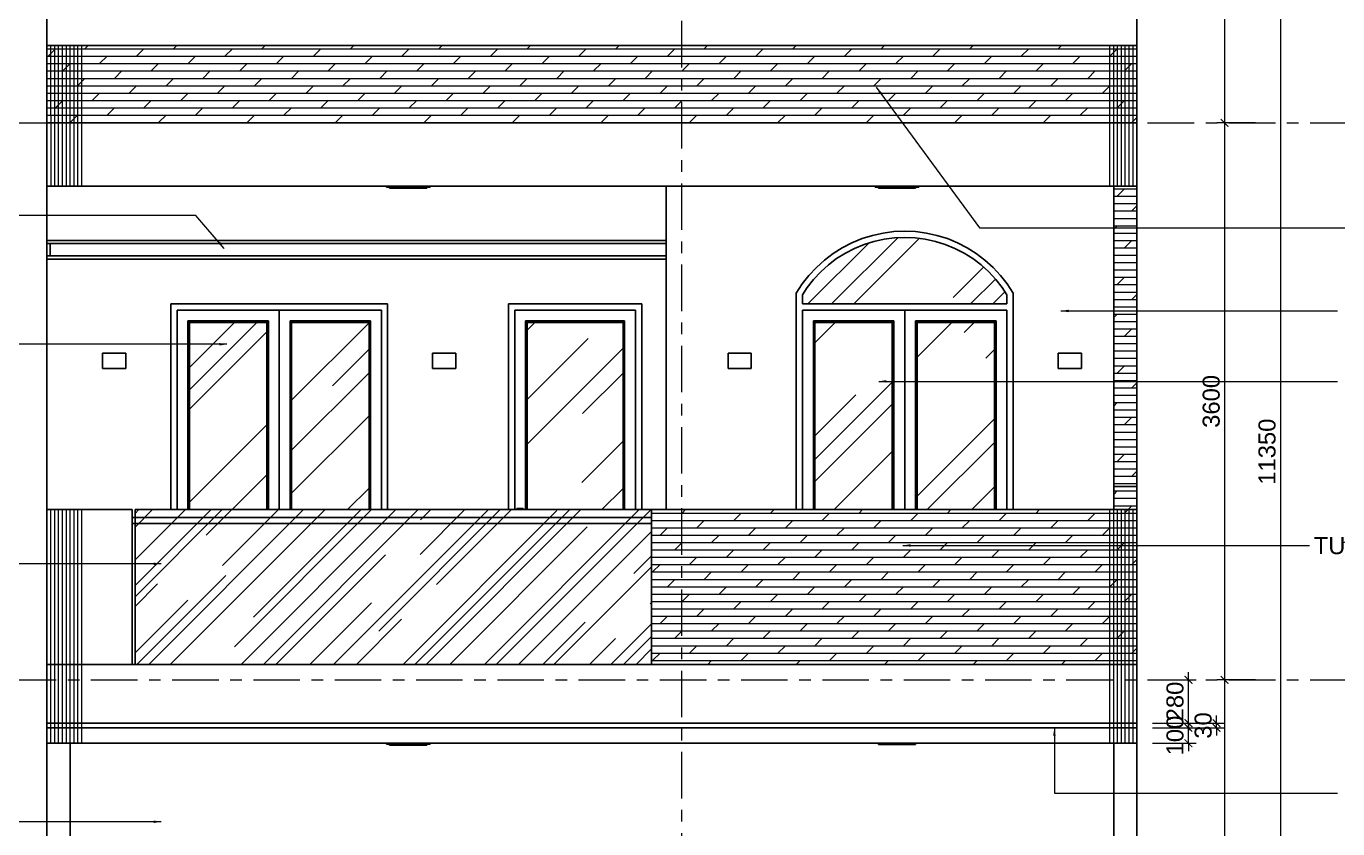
# Model space of a CAD drawing. Header units: millimetres. Extents: x 0 to 84000, y -29700 to 363007.
# Drawn here: x 53315 to 70258, y 219989 to 230364 of the extents above; entities that cross this region are included whole.
import ezdxf

# ---------------------------------------------------------------- set-up
doc = ezdxf.new("R2010")
doc.units = ezdxf.units.MM
doc.linetypes.add('Grid Line', pattern=[10.5, 6, -1.5, 1.5, -1.5])
for name, color, linetype, lineweight in [('- Color 251', 251, 'Continuous', 13), ('- Dims', 8, 'Continuous', 13), ('- Hatch', 251, 'Continuous', 13), ('- Note', 9, 'Continuous', 13), ('- Text thin', 3, 'Continuous', 25), ('A-ANNO-DIMS', 211, 'Continuous', 13), ('A-FLOR-LEVL', 51, 'Continuous', 13), ('S-GRID', 1, 'Continuous', 13)]:
    doc.layers.add(name, color=color, linetype=linetype, lineweight=lineweight)
doc.styles.add('R-Arial', font='arial.ttf')
doc.dimstyles.new('SC-50-100', dxfattribs={"dimtxt": 220, "dimasz": 100, "dimexe": 100, "dimexo": 200, "dimgap": 60, "dimtad": 1, "dimdec": 0, "dimlfac": 0.5, "dimzin": 0, "dimdsep": 46, "dimtxsty": 'R-Arial', "dimblk": 'ARCHTICK', "dimcen": 0.5, "dimdle": 100, "dimclrd": 256, "dimclre": 256, "dimclrt": 4, "dimadec": 0, "dimazin": 0, "dimtfac": 1, "dimtdec": 0, "dimtix": 1, "dimtmove": 0, "dimatfit": 3, "dimfxl": 1, "dimtolj": 1, "dimtzin": 0, "dimlwd": -1, "dimlwe": -1, "dimarcsym": 0})

# ---------------------------------------------------------------- blocks, each defined once
blk = doc.blocks.new('_ArchTick')
at = {"color": 0, "linetype": 'ByBlock', "const_width": 0.15}
blk.add_lwpolyline([(-0.5, -0.5), (0.5, 0.5)], dxfattribs=at)
blk = doc.blocks.new('*D263')
at = {"layer": 'A-ANNO-DIMS', "transparency": 16777216}
for p, q in [((69196, 235714), (68696, 235714)), ((68796, 235814), (68796, 229014)), ((69196, 229114), (68696, 229114))]:
    blk.add_line(p, q, dxfattribs=at)
at = {"layer": 'Defpoints', "color": 0, "transparency": 16777216}
for p in [(69396, 235714), (68796, 229114), (69396, 229114)]:
    blk.add_point(p, dxfattribs=at)
at = {"layer": 'A-ANNO-DIMS', "transparency": 16777216, "xscale": 100, "yscale": 100, "zscale": 100}
for p, rotation in [((68796, 235714), 90), ((68796, 229114), 270)]:
    blk.add_blockref('_ArchTick', p, dxfattribs=dict(at, rotation=rotation))
at = {"layer": 'A-ANNO-DIMS', "color": 4, "transparency": 16777216, "insert": (68624, 232414), "char_height": 220, "width": 1.21, "attachment_point": 5, "rotation": 90, "style": 'R-Arial'}
blk.add_mtext('\\A1;3300', dxfattribs=at)
blk = doc.blocks.new('*D264')
at = {"layer": 'A-ANNO-DIMS', "transparency": 16777216}
for p, q in [((69196, 229114), (68696, 229114)), ((68796, 229214), (68796, 221814)), ((69196, 221914), (68696, 221914))]:
    blk.add_line(p, q, dxfattribs=at)
at = {"layer": 'Defpoints', "color": 0, "transparency": 16777216}
for p in [(69396, 229114), (68796, 221914), (69396, 221914)]:
    blk.add_point(p, dxfattribs=at)
at = {"layer": 'A-ANNO-DIMS', "transparency": 16777216, "xscale": 100, "yscale": 100, "zscale": 100}
for p, rotation in [((68796, 229114), 90), ((68796, 221914), 270)]:
    blk.add_blockref('_ArchTick', p, dxfattribs=dict(at, rotation=rotation))
at = {"layer": 'A-ANNO-DIMS', "color": 4, "transparency": 16777216, "insert": (68624, 225514), "char_height": 220, "width": 1.21, "attachment_point": 5, "rotation": 90, "style": 'R-Arial'}
blk.add_mtext('\\A1;3600', dxfattribs=at)
blk = doc.blocks.new('*D265')
at = {"layer": 'A-ANNO-DIMS', "transparency": 16777216}
for p, q in [((68796, 222014), (68796, 214014)), ((69196, 221914), (68696, 221914)), ((69196, 214114), (68696, 214114))]:
    blk.add_line(p, q, dxfattribs=at)
at = {"layer": 'Defpoints', "color": 0, "transparency": 16777216}
for p in [(69396, 221914), (68796, 214114), (69396, 214114)]:
    blk.add_point(p, dxfattribs=at)
at = {"layer": 'A-ANNO-DIMS', "transparency": 16777216, "xscale": 100, "yscale": 100, "zscale": 100}
for p, rotation in [((68796, 221914), 90), ((68796, 214114), 270)]:
    blk.add_blockref('_ArchTick', p, dxfattribs=dict(at, rotation=rotation))
at = {"layer": 'A-ANNO-DIMS', "color": 4, "transparency": 16777216, "insert": (68624, 218014), "char_height": 220, "width": 1.21, "attachment_point": 5, "rotation": 90, "style": 'R-Arial'}
blk.add_mtext('\\A1;3900', dxfattribs=at)
blk = doc.blocks.new('*D275')
at = {"layer": 'A-ANNO-DIMS', "transparency": 16777216}
for p, q in [((69118, 236214), (69618, 236214)), ((69518, 236314), (69518, 213414)), ((69118, 213514), (69618, 213514))]:
    blk.add_line(p, q, dxfattribs=at)
at = {"layer": 'Defpoints', "color": 0, "transparency": 16777216}
for p in [(68918, 236214), (68918, 213514), (69518, 213514)]:
    blk.add_point(p, dxfattribs=at)
at = {"layer": 'A-ANNO-DIMS', "transparency": 16777216, "xscale": 100, "yscale": 100, "zscale": 100}
for p, rotation in [((69518, 236214), 90), ((69518, 213514), 270)]:
    blk.add_blockref('_ArchTick', p, dxfattribs=dict(at, rotation=rotation))
at = {"layer": 'A-ANNO-DIMS', "color": 4, "transparency": 16777216, "insert": (69345, 224864), "char_height": 220, "width": 1.51, "attachment_point": 5, "rotation": 90, "style": 'R-Arial'}
blk.add_mtext('\\A1;11350', dxfattribs=at)
blk = doc.blocks.new('*D291')
at = {"layer": 'A-ANNO-DIMS', "transparency": 16777216}
for p, q in [((67863, 221294), (68429, 221294)), ((68329, 221294), (68329, 221394)), ((68329, 221094), (68329, 221294)), ((67863, 221094), (68429, 221094)), ((68329, 221094), (68329, 220994))]:
    blk.add_line(p, q, dxfattribs=at)
at = {"layer": 'Defpoints', "color": 0, "transparency": 16777216}
for p in [(67663, 221294), (68329, 221294), (67663, 221094)]:
    blk.add_point(p, dxfattribs=at)
at = {"layer": 'A-ANNO-DIMS', "transparency": 16777216, "xscale": 100, "yscale": 100, "zscale": 100}
for p, rotation in [((68329, 221294), 270), ((68329, 221094), 90)]:
    blk.add_blockref('_ArchTick', p, dxfattribs=dict(at, rotation=rotation))
at = {"layer": 'A-ANNO-DIMS', "color": 4, "transparency": 16777216, "insert": (68156, 221194), "char_height": 220, "attachment_point": 5, "rotation": 90, "style": 'R-Arial'}
blk.add_mtext('\\A1;100', dxfattribs=at)
blk = doc.blocks.new('*D292')
at = {"layer": 'A-ANNO-DIMS', "transparency": 16777216}
for p, q in [((68693, 221354), (68693, 221454)), ((67863, 221354), (68793, 221354)), ((67863, 221294), (68793, 221294)), ((68693, 221294), (68693, 221354)), ((68693, 221294), (68693, 221194))]:
    blk.add_line(p, q, dxfattribs=at)
at = {"layer": 'Defpoints', "color": 0, "transparency": 16777216}
for p in [(67663, 221354), (67663, 221294), (68693, 221354)]:
    blk.add_point(p, dxfattribs=at)
at = {"layer": 'A-ANNO-DIMS', "transparency": 16777216, "xscale": 100, "yscale": 100, "zscale": 100}
for p, rotation in [((68693, 221354), 270), ((68693, 221294), 90)]:
    blk.add_blockref('_ArchTick', p, dxfattribs=dict(at, rotation=rotation))
at = {"layer": 'A-ANNO-DIMS', "color": 4, "transparency": 16777216, "insert": (68520, 221324), "char_height": 220, "attachment_point": 5, "rotation": 90, "style": 'R-Arial'}
blk.add_mtext('\\A1;30', dxfattribs=at)
blk = doc.blocks.new('*D293')
at = {"layer": 'A-ANNO-DIMS', "transparency": 16777216}
for p, q in [((68329, 221914), (68329, 222014)), ((67863, 221914), (68429, 221914)), ((68329, 221354), (68329, 221914)), ((67863, 221354), (68429, 221354)), ((68329, 221354), (68329, 221254))]:
    blk.add_line(p, q, dxfattribs=at)
at = {"layer": 'Defpoints', "color": 0, "transparency": 16777216}
for p in [(67663, 221914), (68329, 221914), (67663, 221354)]:
    blk.add_point(p, dxfattribs=at)
at = {"layer": 'A-ANNO-DIMS', "transparency": 16777216, "xscale": 100, "yscale": 100, "zscale": 100}
for p, rotation in [((68329, 221914), 270), ((68329, 221354), 90)]:
    blk.add_blockref('_ArchTick', p, dxfattribs=dict(at, rotation=rotation))
at = {"layer": 'A-ANNO-DIMS', "color": 4, "transparency": 16777216, "insert": (68156, 221634), "char_height": 220, "attachment_point": 5, "rotation": 90, "style": 'R-Arial'}
blk.add_mtext('\\A1;280', dxfattribs=at)

msp = doc.modelspace()

# ---------------------------------------------------------------- hatches: boundary and pattern name
at = {"layer": '- Dims'}
h = msp.add_hatch(dxfattribs=at)
h.set_pattern_fill('AR-RROOF', color=256, scale=50, angle=45)
h.set_pattern_definition([(45, (60500.7, 225353.4), (1077.63, 2873.68), [19050, -2540, 6350, -1270]), (45, (61246.1, 226996.8), (-2092.4, 296.35), [3810, -419.1, 7620, -952.5]), (45, (60186.4, 226565.7), (4068.056, 5271.41), [10160, -1778, 5080, -1270])])
h.paths.add_polyline_path([(61025.9, 226534.3), (59785.9, 226534.3), (59785.9, 224114.3), (61025.9, 224114.3)])
h.paths.add_polyline_path([(56423.4, 226534.3), (55423.4, 226534.3), (55423.4, 224114.3), (56423.4, 224114.3)])
h.paths.add_polyline_path([(56743.4, 224114.3), (57743.4, 224114.3), (57743.4, 226534.3), (56743.4, 226534.3)])
h.paths.add_polyline_path([(61063.4, 219034.3), (61063.4, 219794.3), (55303.4, 219794.3), (55303.4, 219034.3)])
h.paths.add_polyline_path([(56563.4, 218674.3), (55423.4, 218674.3), (55423.4, 214274.3), (56563.4, 214274.3)])
h.paths.add_polyline_path([(58023.4, 218674.3), (56883.4, 218674.3), (56883.4, 214274.3), (58023.4, 214274.3)])
h.paths.add_polyline_path([(58343.4, 216140.4), (58450.2, 216140.4), (58450.2, 216116.4), (58343.4, 216116.4), (58343.4, 214274.3), (59483.4, 214274.3), (59483.4, 218674.3), (58343.4, 218674.3)])
h.paths.add_polyline_path([(60943.4, 218674.3), (59803.4, 218674.3), (59803.4, 214274.3), (60943.4, 214274.3)])
h.paths.add_polyline_path([(63223.4, 214274.3), (64363.4, 214274.3), (64363.4, 218674.3), (63223.4, 218674.3)])
h.paths.add_polyline_path([(65823.4, 218674.3), (64683.4, 218674.3), (64683.4, 216140.4), (64790.2, 216140.4), (64790.2, 216116.4), (64683.4, 216116.4), (64683.4, 214274.3), (65823.4, 214274.3)])
h.paths.add_polyline_path([(64823.4, 224114.3), (65823.4, 224114.3), (65823.4, 226534.3), (64823.4, 226534.3)])
h.paths.add_polyline_path([(64503.4, 224114.3), (64503.4, 226534.3), (63503.4, 226534.3), (63503.4, 224114.3)])
h.paths.add_polyline_path([(63343.4, 226774.3), (65983.4, 226774.3), (65983.4, 226890.6), (65921.7, 226985.7), (65839.5, 227091.1), (65748.5, 227189), (65649.4, 227278.6), (65542.9, 227359.4), (65429.9, 227430.6), (65311.1, 227491.9), (65187.5, 227542.6), (65059.9, 227582.4), (64929.4, 227611.1), (64796.9, 227628.4), (64663.4, 227634.2), (64529.9, 227628.4), (64397.4, 227611.1), (64266.9, 227582.4), (64139.3, 227542.6), (64015.7, 227491.9), (63896.9, 227430.6), (63783.9, 227359.4), (63677.4, 227278.6), (63578.3, 227189), (63487.3, 227091.1), (63405.1, 226985.7), (63343.4, 226890.6)])
h.paths.add_polyline_path([(63503.4, 231514.3), (64503.4, 231514.3), (64503.4, 233734.3), (63503.4, 233734.3)])
h.paths.add_polyline_path([(64823.4, 233734.3), (64823.4, 231514.3), (65823.4, 231514.3), (65823.4, 233734.3)])
h = msp.add_hatch(dxfattribs=at)
h.set_pattern_fill('AR-RROOF', color=256, scale=25, angle=45)
h.set_pattern_definition([(45, (58405.8, 223979.45), (538.82, 1436.84), [9525, -1270, 3175, -635]), (45, (58778.5, 224801.15), (-1046.2, 148.17), [1905, -209.55, 3810, -476.25]), (45, (58248.68, 224585.62), (2034.03, 2635.705), [5080, -889, 2540, -635])])
h.paths.add_polyline_path([(61392.6, 224014.3), (54721, 224014.3), (54721, 223934.3), (61392.6, 223934.3)])
h.paths.add_polyline_path([(61392.6, 224114.3), (61265.9, 224114.3), (61185.9, 224114.3), (61045.9, 224114.3), (61025.9, 224114.3), (59785.9, 224114.3), (59765.9, 224114.3), (59732.7, 224114.3), (59652.7, 224114.3), (59625.9, 224114.3), (59545.9, 224114.3), (57983.4, 224114.3), (57903.4, 224114.3), (57763.4, 224114.3), (57743.4, 224114.3), (56743.4, 224114.3), (56723.4, 224114.3), (56583.4, 224114.3), (56443.4, 224114.3), (56423.4, 224114.3), (55423.4, 224114.3), (55403.4, 224114.3), (55263.4, 224114.3), (55183.4, 224114.3), (54721, 224114.3), (54721, 224014.3), (61392.6, 224014.3)])
h.paths.add_polyline_path([(61392.6, 223934.3), (54721, 223934.3), (54721, 222114.3), (61392.6, 222114.3)])
at = {"layer": '- Hatch'}
h = msp.add_hatch(dxfattribs=at)
h.set_pattern_fill('DOLMIT', color=256, scale=15)
h.set_pattern_definition([(0, (67503.33, 227499.24), (0, 95.25), []), (45, (67503.33, 227499.24), (-190.5, 190.5), [134.704, -269.408])])
h.paths.add_polyline_path([(67663.4, 228294.3), (67363.4, 228294.3), (67363.4, 224414.3), (67663.4, 224414.3)])
h.paths.add_polyline_path([(67663.4, 224414.3), (67363.4, 224414.3), (67363.4, 224114.3), (67663.4, 224114.3)])
h.paths.add_polyline_path([(67663.4, 224114.3), (67363.4, 224114.3), (66063.4, 224114.3), (65983.4, 224114.3), (65843.4, 224114.3), (65823.4, 224114.3), (64823.4, 224114.3), (64803.4, 224114.3), (64663.4, 224114.3), (64523.4, 224114.3), (64503.4, 224114.3), (63503.4, 224114.3), (63483.4, 224114.3), (63343.4, 224114.3), (63263.4, 224114.3), (61583.4, 224114.3), (61410.2, 224114.3), (61392.6, 224114.3), (61392.6, 222114.3), (67663.4, 222114.3)])
h.paths.add_polyline_path([(67663.4, 230114.3), (67330.1, 230114.3), (53916.7, 230114.3), (53883.4, 230114.3), (53583.4, 230114.3), (53583.4, 229114.3), (67663.4, 229114.3)])

# ---------------------------------------------------------------- linework, layer by layer
at = {"layer": '- Color 251'}
for p, q in [((53636.2, 228294.3), (53633.4, 230114.3)), ((53683.4, 228294.3), (53683.4, 230114.3)), ((53733.4, 228294.3), (53733.4, 230114.3)), ((53783.4, 228294.3), (53783.4, 230114.3)), ((53833.4, 228294.3), (53833.4, 230114.3)), ((53883.4, 228294.3), (53883.4, 230114.3)), ((53933.4, 228294.3), (53933.4, 230114.3)), ((53983.4, 228294.3), (53983.4, 230114.3)), ((54033.4, 228294.3), (54033.4, 230114.3)), ((67313.4, 228295.6), (67313.4, 230114.3)), ((67363.4, 228295.6), (67363.4, 230114.3)), ((67413.4, 228295.6), (67413.4, 230114.3)), ((67463.4, 228295.6), (67463.4, 230114.3)), ((67513.4, 228295.6), (67513.4, 230114.3)), ((67563.4, 228295.6), (67563.4, 230114.3)), ((67613.4, 228295.6), (67613.4, 230114.3)), ((53633.4, 221094.3), (53633.4, 224114.3)), ((53683.4, 221094.3), (53683.4, 224114.3)), ((53733.4, 221094.3), (53733.4, 224114.3)), ((53783.4, 221094.3), (53783.4, 224114.3)), ((53833.4, 221094.3), (53833.4, 224114.3)), ((53883.4, 221094.3), (53883.4, 224114.3)), ((53933.4, 221094.3), (53933.4, 224114.3)), ((53983.4, 221094.3), (53983.4, 224114.3)), ((54033.4, 221094.3), (54033.4, 224114.3)), ((67313.4, 221094.3), (67313.4, 224114.3)), ((67363.4, 221094.3), (67363.4, 224114.3)), ((67413.4, 221094.3), (67413.4, 224114.3)), ((67463.4, 221094.3), (67463.4, 224114.3)), ((67513.4, 221094.3), (67513.4, 224114.3)), ((67563.4, 221094.3), (67563.4, 224114.3)), ((67613.4, 221094.3), (67613.4, 224114.3))]:
    msp.add_line(p, q, dxfattribs=at)
for p, q in [((53583.4, 230114.3), (53583.4, 231514.3)), ((67663.4, 231514.3), (67663.4, 230114.3)), ((53583.4, 230114.3), (53583.4, 229114.3)), ((53883.4, 230114.3), (53583.4, 230114.3)), ((53916.7, 230114.3), (53883.4, 230114.3)), ((53916.7, 230114.3), (67330.1, 230114.3)), ((67330.1, 230114.3), (67663.4, 230114.3)), ((67663.4, 229114.3), (67663.4, 230114.3)), ((53583.4, 228314.3), (53583.4, 229114.3)), ((53583.4, 229114.3), (67663.4, 229114.3)), ((67663.4, 228314.3), (67663.4, 229114.3)), ((53583.4, 228314.3), (53583.4, 228294.3)), ((53583.4, 227594.3), (53583.4, 228294.3)), ((53583.4, 228294.3), (53629.1, 228294.3)), ((53629.1, 228294.3), (53643.4, 228294.3)), ((57967.5, 228294.3), (53643.4, 228294.3)), ((57967.5, 228294.3), (57967.5, 228284.3)), ((57967.5, 228294.3), (58250.3, 228294.3)), ((57967.5, 228284.3), (58009.9, 228284.3)), ((58009.9, 228284.3), (58009.9, 228269.6)), ((58009.9, 228284.3), (58250.3, 228284.3)), ((58009.9, 228269.6), (58250.3, 228269.6)), ((58250.3, 228294.3), (58250.3, 228284.3)), ((58250.3, 228294.3), (58533.2, 228294.3)), ((58250.3, 228284.3), (58250.3, 228269.6)), ((58250.3, 228284.3), (58490.7, 228284.3)), ((58490.7, 228269.6), (58250.3, 228269.6)), ((58490.7, 228284.3), (58490.7, 228269.6)), ((58490.7, 228284.3), (58533.2, 228284.3)), ((58533.2, 228294.3), (58533.2, 228284.3)), ((58533.2, 228294.3), (61583.4, 228294.3)), ((61583.4, 227594.3), (61583.4, 228294.3)), ((61583.4, 228294.3), (64281.5, 228294.3)), ((64281.5, 228294.3), (64281.5, 228284.3)), ((64281.5, 228294.3), (64564.3, 228294.3)), ((64281.5, 228284.3), (64323.9, 228284.3)), ((64323.9, 228284.3), (64323.9, 228269.6)), ((64323.9, 228284.3), (64564.3, 228284.3)), ((64323.9, 228269.6), (64564.3, 228269.6)), ((64564.3, 228294.3), (64564.3, 228284.3)), ((64564.3, 228294.3), (64847.2, 228294.3)), ((64564.3, 228284.3), (64564.3, 228269.6)), ((64564.3, 228284.3), (64804.7, 228284.3)), ((64804.7, 228269.6), (64564.3, 228269.6)), ((64804.7, 228284.3), (64804.7, 228269.6)), ((64804.7, 228284.3), (64847.2, 228284.3)), ((64847.2, 228294.3), (64847.2, 228284.3)), ((67363.4, 228294.3), (64847.2, 228294.3)), ((67363.4, 224414.3), (67363.4, 228294.3)), ((67663.4, 228294.3), (67363.4, 228294.3)), ((67663.4, 228314.3), (67663.4, 228294.3)), ((67663.4, 224414.3), (67663.4, 228294.3)), ((64523, 227708.2), (64663.4, 227714.3)), ((64663.4, 227714.3), (64803.8, 227708.2)), ((53583.4, 227594.3), (53583.4, 227554.3)), ((53583.4, 227594.3), (53683.4, 227594.3)), ((53583.4, 227394.3), (53583.4, 227554.3)), ((53583.4, 227554.3), (53612.7, 227554.3)), ((53612.7, 227554.3), (53623.4, 227554.3)), ((53623.4, 227554.3), (53623.4, 227394.3)), ((53623.4, 227554.3), (53683.4, 227554.3)), ((53683.4, 227594.3), (61583.4, 227594.3)), ((53697.5, 227554.3), (53683.4, 227554.3)), ((53697.5, 227554.3), (53723.4, 227554.3)), ((61583.4, 227554.3), (53723.4, 227554.3)), ((61583.4, 227594.3), (61583.4, 227554.3)), ((61583.4, 227554.3), (61583.4, 227394.3)), ((63857.2, 227500.2), (63982.1, 227564.5)), ((63982.1, 227564.5), (64112.2, 227617.9)), ((64139.3, 227542.6), (64015.7, 227491.9)), ((64112.2, 227617.9), (64246.3, 227659.8)), ((64266.9, 227582.4), (64139.3, 227542.6)), ((64246.3, 227659.8), (64383.6, 227690)), ((64397.4, 227611.1), (64266.9, 227582.4)), ((64383.6, 227690), (64523, 227708.2)), ((64529.9, 227628.4), (64397.4, 227611.1)), ((64663.4, 227634.2), (64529.9, 227628.4)), ((64796.9, 227628.4), (64663.4, 227634.2)), ((64929.4, 227611.1), (64796.9, 227628.4)), ((64803.8, 227708.2), (64943.2, 227690)), ((65059.9, 227582.4), (64929.4, 227611.1)), ((64943.2, 227690), (65080.5, 227659.8)), ((65187.5, 227542.6), (65059.9, 227582.4)), ((65080.5, 227659.8), (65214.6, 227617.9)), ((65311.1, 227491.9), (65187.5, 227542.6)), ((65214.6, 227617.9), (65344.7, 227564.5)), ((65344.7, 227564.5), (65469.6, 227500.2)), ((53583.4, 227394.3), (53583.4, 227354.3)), ((53583.4, 227394.3), (53623.4, 227394.3)), ((53623.4, 227394.3), (53723.4, 227394.3)), ((61583.4, 227394.3), (53723.4, 227394.3)), ((61583.4, 227394.3), (61583.4, 227354.3)), ((63626.3, 227340.3), (63738.3, 227425.2)), ((63738.3, 227425.2), (63857.2, 227500.2)), ((63896.9, 227430.6), (63783.9, 227359.4)), ((64015.7, 227491.9), (63896.9, 227430.6)), ((65429.9, 227430.6), (65311.1, 227491.9)), ((65542.9, 227359.4), (65429.9, 227430.6)), ((65469.6, 227500.2), (65588.5, 227425.2)), ((65588.5, 227425.2), (65700.5, 227340.3)), ((53583.4, 224114.3), (53583.4, 227354.3)), ((53583.4, 227354.3), (53683.4, 227354.3)), ((53683.4, 227354.3), (53910.4, 227354.3)), ((53910.4, 227354.3), (53970.4, 227354.3)), ((53970.4, 227354.3), (54110.4, 227354.3)), ((54110.4, 227354.3), (54170.4, 227354.3)), ((54170.4, 227354.3), (54310.4, 227354.3)), ((54310.4, 227354.3), (54370.4, 227354.3)), ((54370.4, 227354.3), (54510.4, 227354.3)), ((54510.4, 227354.3), (54570.4, 227354.3)), ((54570.4, 227354.3), (54710.4, 227354.3)), ((54710.4, 227354.3), (54770.4, 227354.3)), ((54770.4, 227354.3), (54910.4, 227354.3)), ((54910.4, 227354.3), (54970.4, 227354.3)), ((54970.4, 227354.3), (55110.4, 227354.3)), ((55110.4, 227354.3), (55170.4, 227354.3)), ((55170.4, 227354.3), (55310.4, 227354.3)), ((55310.4, 227354.3), (55370.4, 227354.3)), ((55370.4, 227354.3), (55510.4, 227354.3)), ((55510.4, 227354.3), (55570.4, 227354.3)), ((55570.4, 227354.3), (55710.4, 227354.3)), ((55710.4, 227354.3), (55770.4, 227354.3)), ((55770.4, 227354.3), (55910.4, 227354.3)), ((55910.4, 227354.3), (55970.4, 227354.3)), ((55970.4, 227354.3), (56110.4, 227354.3)), ((56110.4, 227354.3), (56170.4, 227354.3)), ((56170.4, 227354.3), (56310.4, 227354.3)), ((56310.4, 227354.3), (56370.4, 227354.3)), ((56370.4, 227354.3), (56510.4, 227354.3)), ((56510.4, 227354.3), (56570.4, 227354.3)), ((56570.4, 227354.3), (56710.4, 227354.3)), ((56710.4, 227354.3), (56770.4, 227354.3)), ((56770.4, 227354.3), (56910.4, 227354.3)), ((56910.4, 227354.3), (56970.4, 227354.3)), ((56970.4, 227354.3), (57110.4, 227354.3)), ((57110.4, 227354.3), (57170.4, 227354.3)), ((57170.4, 227354.3), (57310.4, 227354.3)), ((57310.4, 227354.3), (57370.4, 227354.3)), ((57370.4, 227354.3), (57510.4, 227354.3)), ((57510.4, 227354.3), (57570.4, 227354.3)), ((57570.4, 227354.3), (57710.4, 227354.3)), ((57710.4, 227354.3), (57770.4, 227354.3)), ((57770.4, 227354.3), (57910.4, 227354.3)), ((57910.4, 227354.3), (57970.4, 227354.3)), ((57970.4, 227354.3), (58110.4, 227354.3)), ((58110.4, 227354.3), (58170.4, 227354.3)), ((58170.4, 227354.3), (58310.4, 227354.3)), ((58310.4, 227354.3), (58370.4, 227354.3)), ((58370.4, 227354.3), (58510.4, 227354.3)), ((58510.4, 227354.3), (58570.4, 227354.3)), ((58570.4, 227354.3), (58710.4, 227354.3)), ((58710.4, 227354.3), (58770.4, 227354.3)), ((58770.4, 227354.3), (58910.4, 227354.3)), ((58910.4, 227354.3), (58970.4, 227354.3)), ((58970.4, 227354.3), (59110.4, 227354.3)), ((59110.4, 227354.3), (59170.4, 227354.3)), ((59170.4, 227354.3), (59310.4, 227354.3)), ((59310.4, 227354.3), (59370.4, 227354.3)), ((59370.4, 227354.3), (59510.4, 227354.3)), ((59510.4, 227354.3), (59570.4, 227354.3)), ((59570.4, 227354.3), (59710.4, 227354.3)), ((59710.4, 227354.3), (59770.4, 227354.3)), ((59770.4, 227354.3), (59910.4, 227354.3)), ((59910.4, 227354.3), (59970.4, 227354.3)), ((59970.4, 227354.3), (60110.4, 227354.3)), ((60110.4, 227354.3), (60170.4, 227354.3)), ((60170.4, 227354.3), (60310.4, 227354.3)), ((60310.4, 227354.3), (60370.4, 227354.3)), ((60370.4, 227354.3), (60510.4, 227354.3)), ((60510.4, 227354.3), (60570.4, 227354.3)), ((60570.4, 227354.3), (60710.4, 227354.3)), ((60710.4, 227354.3), (60770.4, 227354.3)), ((60770.4, 227354.3), (60910.4, 227354.3)), ((60910.4, 227354.3), (60970.4, 227354.3)), ((60970.4, 227354.3), (61110.4, 227354.3)), ((61110.4, 227354.3), (61170.4, 227354.3)), ((61170.4, 227354.3), (61310.4, 227354.3)), ((61310.4, 227354.3), (61370.4, 227354.3)), ((61583.4, 227354.3), (61370.4, 227354.3)), ((61583.4, 224114.3), (61583.4, 227354.3)), ((63426.4, 227143), (63522.1, 227246)), ((63522.1, 227246), (63626.3, 227340.3)), ((63677.4, 227278.6), (63578.3, 227189)), ((63783.9, 227359.4), (63677.4, 227278.6)), ((65649.4, 227278.6), (65542.9, 227359.4)), ((65748.5, 227189), (65649.4, 227278.6)), ((65700.5, 227340.3), (65804.7, 227246)), ((65804.7, 227246), (65900.4, 227143)), ((63339.9, 227032.2), (63426.4, 227143)), ((63487.3, 227091.1), (63405.1, 226985.7)), ((63578.3, 227189), (63487.3, 227091.1)), ((65839.5, 227091.1), (65748.5, 227189)), ((65921.7, 226985.7), (65839.5, 227091.1)), ((65900.4, 227143), (65986.9, 227032.2)), ((63263.4, 226914.3), (63339.9, 227032.2)), ((63263.4, 226774.3), (63263.4, 226914.3)), ((63405.1, 226985.7), (63343.4, 226890.6)), ((63343.4, 226774.3), (63343.4, 226890.6)), ((65921.7, 226985.7), (65983.4, 226890.6)), ((65983.4, 226774.3), (65983.4, 226890.6)), ((65986.9, 227032.2), (66063.4, 226914.3)), ((66063.4, 226774.3), (66063.4, 226914.3)), ((55183.4, 226774.3), (57983.4, 226774.3)), ((55183.4, 224114.3), (55183.4, 226774.3)), ((55263.4, 226694.3), (55263.4, 224114.3)), ((55263.4, 226694.3), (56583.4, 226694.3)), ((56583.4, 226694.3), (56583.4, 224114.3)), ((57903.4, 226694.3), (56583.4, 226694.3)), ((57903.4, 224114.3), (57903.4, 226694.3)), ((57983.4, 226774.3), (57983.4, 224114.3)), ((59545.9, 224114.3), (59545.9, 226774.3)), ((59545.9, 226774.3), (61265.9, 226774.3)), ((59625.9, 226694.3), (59625.9, 224114.3)), ((61185.9, 226694.3), (59625.9, 226694.3)), ((61185.9, 224114.3), (61185.9, 226694.3)), ((61265.9, 226774.3), (61265.9, 224114.3)), ((63263.4, 224114.3), (63263.4, 226774.3)), ((65983.4, 226774.3), (63343.4, 226774.3)), ((63343.4, 226694.3), (64663.4, 226694.3)), ((63343.4, 224114.3), (63343.4, 226694.3)), ((64663.4, 226694.3), (64663.4, 224114.3)), ((65983.4, 226694.3), (64663.4, 226694.3)), ((65983.4, 224114.3), (65983.4, 226694.3)), ((66063.4, 226774.3), (66063.4, 224114.3)), ((55403.4, 226554.3), (56443.4, 226554.3)), ((55403.4, 224114.3), (55403.4, 226554.3)), ((55423.4, 226534.3), (55403.4, 226554.3)), ((55423.4, 226534.3), (55423.4, 224114.3)), ((56423.4, 226534.3), (55423.4, 226534.3)), ((56423.4, 226534.3), (56443.4, 226554.3)), ((56423.4, 224114.3), (56423.4, 226534.3)), ((56443.4, 226554.3), (56443.4, 224114.3)), ((57763.4, 226554.3), (56723.4, 226554.3)), ((56723.4, 226554.3), (56723.4, 224114.3)), ((56743.4, 226534.3), (56723.4, 226554.3)), ((56743.4, 226534.3), (57743.4, 226534.3)), ((56743.4, 224114.3), (56743.4, 226534.3)), ((57743.4, 226534.3), (57763.4, 226554.3)), ((57743.4, 226534.3), (57743.4, 224114.3)), ((57763.4, 224114.3), (57763.4, 226554.3)), ((61045.9, 226554.3), (59765.9, 226554.3)), ((59765.9, 226554.3), (59765.9, 224114.3)), ((59785.9, 226534.3), (59765.9, 226554.3)), ((59785.9, 226534.3), (61025.9, 226534.3)), ((59785.9, 224114.3), (59785.9, 226534.3)), ((61025.9, 226534.3), (61045.9, 226554.3)), ((61025.9, 226534.3), (61025.9, 224114.3)), ((61045.9, 224114.3), (61045.9, 226554.3)), ((63483.4, 226554.3), (64523.4, 226554.3)), ((63483.4, 224114.3), (63483.4, 226554.3)), ((63503.4, 226534.3), (63483.4, 226554.3)), ((63503.4, 226534.3), (63503.4, 224114.3)), ((64503.4, 226534.3), (63503.4, 226534.3)), ((64503.4, 226534.3), (64523.4, 226554.3)), ((64503.4, 224114.3), (64503.4, 226534.3)), ((64523.4, 226554.3), (64523.4, 224114.3)), ((65843.4, 226554.3), (64803.4, 226554.3)), ((64803.4, 226554.3), (64803.4, 224114.3)), ((64823.4, 226534.3), (64803.4, 226554.3)), ((64823.4, 226534.3), (65823.4, 226534.3)), ((64823.4, 224114.3), (64823.4, 226534.3)), ((65823.4, 226534.3), (65843.4, 226554.3)), ((65823.4, 226534.3), (65823.4, 224114.3)), ((65843.4, 224114.3), (65843.4, 226554.3)), ((54301.2, 226138.9), (54301.2, 225938.9)), ((54301.2, 226138.9), (54601.2, 226138.9)), ((54601.2, 225938.9), (54601.2, 226138.9)), ((58565.6, 225938.9), (58565.6, 226138.9)), ((58565.6, 226138.9), (58865.6, 226138.9)), ((58865.6, 226138.9), (58865.6, 225938.9)), ((62381.2, 226138.9), (62381.2, 225938.9)), ((62381.2, 226138.9), (62681.2, 226138.9)), ((62681.2, 225938.9), (62681.2, 226138.9)), ((66645.6, 225938.9), (66645.6, 226138.9)), ((66645.6, 226138.9), (66945.6, 226138.9)), ((66945.6, 226138.9), (66945.6, 225938.9)), ((54601.2, 225938.9), (54301.2, 225938.9)), ((58865.6, 225938.9), (58565.6, 225938.9)), ((62681.2, 225938.9), (62381.2, 225938.9)), ((66945.6, 225938.9), (66645.6, 225938.9)), ((67663.4, 224414.3), (67363.4, 224414.3)), ((67363.4, 224114.3), (67363.4, 224414.3)), ((67663.4, 224114.3), (67663.4, 224414.3)), ((53583.4, 224114.3), (53583.4, 222114.3)), ((54683.4, 224114.3), (53583.4, 224114.3)), ((54683.4, 224014.3), (54683.4, 224114.3)), ((61392.6, 224014.3), (54683.4, 224014.3)), ((54683.4, 224014.3), (54683.4, 223934.3)), ((54721, 224114.3), (55183.4, 224114.3)), ((54721, 224114.3), (54721, 224014.3)), ((54721, 224014.3), (54721, 223934.3)), ((55183.4, 224114.3), (55263.4, 224114.3)), ((55263.4, 224114.3), (55403.4, 224114.3)), ((55403.4, 224114.3), (55423.4, 224114.3)), ((55423.4, 224114.3), (56423.4, 224114.3)), ((56423.4, 224114.3), (56443.4, 224114.3)), ((56443.4, 224114.3), (56583.4, 224114.3)), ((56583.4, 224114.3), (56723.4, 224114.3)), ((56723.4, 224114.3), (56743.4, 224114.3)), ((56743.4, 224114.3), (57743.4, 224114.3)), ((57743.4, 224114.3), (57763.4, 224114.3)), ((57763.4, 224114.3), (57903.4, 224114.3)), ((57903.4, 224114.3), (57983.4, 224114.3)), ((57983.4, 224114.3), (59545.9, 224114.3)), ((59545.9, 224114.3), (59625.9, 224114.3)), ((59625.9, 224114.3), (59652.7, 224114.3)), ((59652.7, 224128.4), (59652.7, 224114.3)), ((59652.7, 224128.4), (59732.7, 224128.4)), ((59652.7, 224114.3), (59732.7, 224114.3)), ((59732.7, 224128.4), (59732.7, 224114.3)), ((59732.7, 224114.3), (59765.9, 224114.3)), ((59765.9, 224114.3), (59785.9, 224114.3)), ((59785.9, 224114.3), (61025.9, 224114.3)), ((61025.9, 224114.3), (61045.9, 224114.3)), ((61045.9, 224114.3), (61185.9, 224114.3)), ((61185.9, 224114.3), (61265.9, 224114.3)), ((61265.9, 224114.3), (61392.6, 224114.3)), ((61392.6, 222114.3), (61392.6, 224114.3)), ((61405.2, 224114.3), (61392.6, 224114.3)), ((61410.2, 224114.3), (61405.2, 224114.3)), ((61583.4, 224114.3), (61410.2, 224114.3)), ((63263.4, 224114.3), (61583.4, 224114.3)), ((63343.4, 224114.3), (63263.4, 224114.3)), ((63483.4, 224114.3), (63343.4, 224114.3)), ((63503.4, 224114.3), (63483.4, 224114.3)), ((64503.4, 224114.3), (63503.4, 224114.3)), ((64523.4, 224114.3), (64503.4, 224114.3)), ((64663.4, 224114.3), (64523.4, 224114.3)), ((64803.4, 224114.3), (64663.4, 224114.3)), ((64823.4, 224114.3), (64803.4, 224114.3)), ((65823.4, 224114.3), (64823.4, 224114.3)), ((65843.4, 224114.3), (65823.4, 224114.3)), ((65983.4, 224114.3), (65843.4, 224114.3)), ((66063.4, 224114.3), (65983.4, 224114.3)), ((66063.4, 224114.3), (67363.4, 224114.3)), ((67363.4, 224114.3), (67663.4, 224114.3)), ((67663.4, 222114.3), (67663.4, 224114.3)), ((54683.4, 222114.3), (54683.4, 223934.3)), ((54683.4, 223934.3), (61392.6, 223934.3)), ((54721, 223934.3), (54721, 222114.3)), ((53583.4, 221354.3), (53583.4, 222114.3)), ((54683.4, 222114.3), (53583.4, 222114.3)), ((54721, 222114.3), (54683.4, 222114.3)), ((61392.6, 222114.3), (54721, 222114.3)), ((67663.4, 222114.3), (61392.6, 222114.3)), ((67663.4, 222114.3), (67663.4, 221354.3)), ((53583.4, 221354.3), (53583.4, 221294.3)), ((53583.4, 221354.3), (67663.4, 221354.3)), ((53583.4, 221114.3), (53583.4, 221294.3)), ((53583.4, 221294.3), (67663.4, 221294.3)), ((67663.4, 221354.3), (67663.4, 221294.3)), ((67663.4, 221094.3), (67663.4, 221294.3)), ((53583.4, 221114.3), (53583.4, 221094.3)), ((53583.4, 221094.3), (53883.4, 221094.3)), ((53583.4, 213514.3), (53583.4, 221094.3)), ((53883.4, 214114.3), (53883.4, 221094.3)), ((53883.4, 221094.3), (57967.5, 221094.3)), ((57967.5, 221094.3), (57967.5, 221084.3)), ((57967.5, 221094.3), (58250.3, 221094.3)), ((57967.5, 221084.3), (58009.9, 221084.3)), ((58009.9, 221084.3), (58009.9, 221069.6)), ((58009.9, 221084.3), (58250.3, 221084.3)), ((58009.9, 221069.6), (58250.3, 221069.6)), ((58250.3, 221094.3), (58250.3, 221084.3)), ((58250.3, 221094.3), (58533.2, 221094.3)), ((58250.3, 221084.3), (58250.3, 221069.6)), ((58250.3, 221084.3), (58490.7, 221084.3)), ((58490.7, 221069.6), (58250.3, 221069.6)), ((58490.7, 221084.3), (58490.7, 221069.6)), ((58490.7, 221084.3), (58533.2, 221084.3)), ((58533.2, 221094.3), (58533.2, 221084.3)), ((58533.2, 221094.3), (64323.9, 221094.3)), ((64323.9, 221094.3), (64323.9, 221080.3)), ((64323.9, 221094.3), (64564.3, 221094.3)), ((64323.9, 221080.3), (64564.3, 221080.3)), ((64564.3, 221094.3), (64564.3, 221080.3)), ((64564.3, 221094.3), (64804.7, 221094.3)), ((64804.7, 221080.3), (64564.3, 221080.3)), ((64804.7, 221094.3), (64804.7, 221080.3)), ((64804.7, 221094.3), (67363.4, 221094.3)), ((67363.4, 214114.3), (67363.4, 221094.3)), ((67363.4, 221094.3), (67663.4, 221094.3)), ((67663.4, 214114.3), (67663.4, 221094.3))]:
    msp.add_line(p, q)
at = {"layer": 'A-FLOR-LEVL', "linetype": 'Grid Line', "ltscale": 100}
for p, q in [((53101.5, 229114.3), (70783.7, 229114.3)), ((53101.5, 221914.3), (70783.7, 221914.3))]:
    msp.add_line(p, q, dxfattribs=at)
at = {"layer": 'S-GRID', "linetype": 'Grid Line', "ltscale": 100}
for p, q in [((53583.4, 211131.2), (53583.4, 237064)), ((61783.4, 210931.7), (61783.4, 237064)), ((67663.4, 210918.1), (67663.4, 237064))]:
    msp.add_line(p, q, dxfattribs=at)

# ---------------------------------------------------------------- texts
at = {"layer": '- Text thin', "style": 'R-Arial'}
msp.add_text('TƯỜNG ỐP GẠCH INAX', height=220, dxfattribs=at).set_placement((69947.6, 223539.1))

# ---------------------------------------------------------------- dimensions: what is measured, and where the dimension line sits
at = {"layer": 'A-ANNO-DIMS'}
for base, p1, p2, picture, middle in [((69517.8, 213514.3), (68917.8, 236214.3), (68917.8, 213514.3), '*D275', (69345.4, 224864.3)), ((68796.2, 229114.3), (69396.2, 235714.3), (69396.2, 229114.3), '*D263', (68623.8, 232414.3)), ((68796.2, 221914.3), (69396.2, 229114.3), (69396.2, 221914.3), '*D264', (68623.8, 225514.3)), ((68328.6, 221914.3), (67663.4, 221354.3), (67663.4, 221914.3), '*D293', (68156.3, 221634.3)), ((68796.2, 214114.3), (69396.2, 221914.3), (69396.2, 214114.3), '*D265', (68623.8, 218014.3)), ((68328.6, 221294.3), (67663.4, 221094.3), (67663.4, 221294.3), '*D291', (68156.3, 221194.3))]:
    dim = msp.add_linear_dim(base=base, p1=p1, p2=p2, angle=90, dimstyle='SC-50-100', dxfattribs=at)
    dim.commit()
    dim.dimension.update_dxf_attribs({"geometry": picture, "text_midpoint": middle})
dim = msp.add_linear_dim(base=(68692.8, 221354.3), p1=(67663.4, 221294.3), p2=(67663.4, 221354.3), angle=90, dimstyle='SC-50-100', dxfattribs=at)
dim.commit()
dim.dimension.update_dxf_attribs({"geometry": '*D292', "text_midpoint": (68692.8, 221324.3), "dimtype": 160})

# ---------------------------------------------------------------- leaders
at = {"layer": '- Note'}
for points in [[(64295.7, 229576.1), (65628.3, 227757.9), (70532.5, 227757.9)], [(55872.5, 227490.2), (55507.6, 227917.4), (50487, 227917.4)], [(66680.6, 226683.2), (70255.9, 226683.2)], [(55908.5, 226252.4), (50487, 226252.4)], [(64328.3, 225772.8), (70255.9, 225772.8)], [(64638.9, 223651.4), (69891.1, 223651.4)], [(55059.6, 223414.6), (50135.3, 223414.6)], [(66597.3, 221294.3), (66597.3, 220449.8), (70255.9, 220449.8)], [(55059.6, 220079.3), (50135.3, 220079.3)]]:
    msp.add_leader(points, dimstyle='SC-50-100', override={"dimgap": 60, "dimtad": 0}, dxfattribs=at)

doc.saveas('drawing.dxf')
